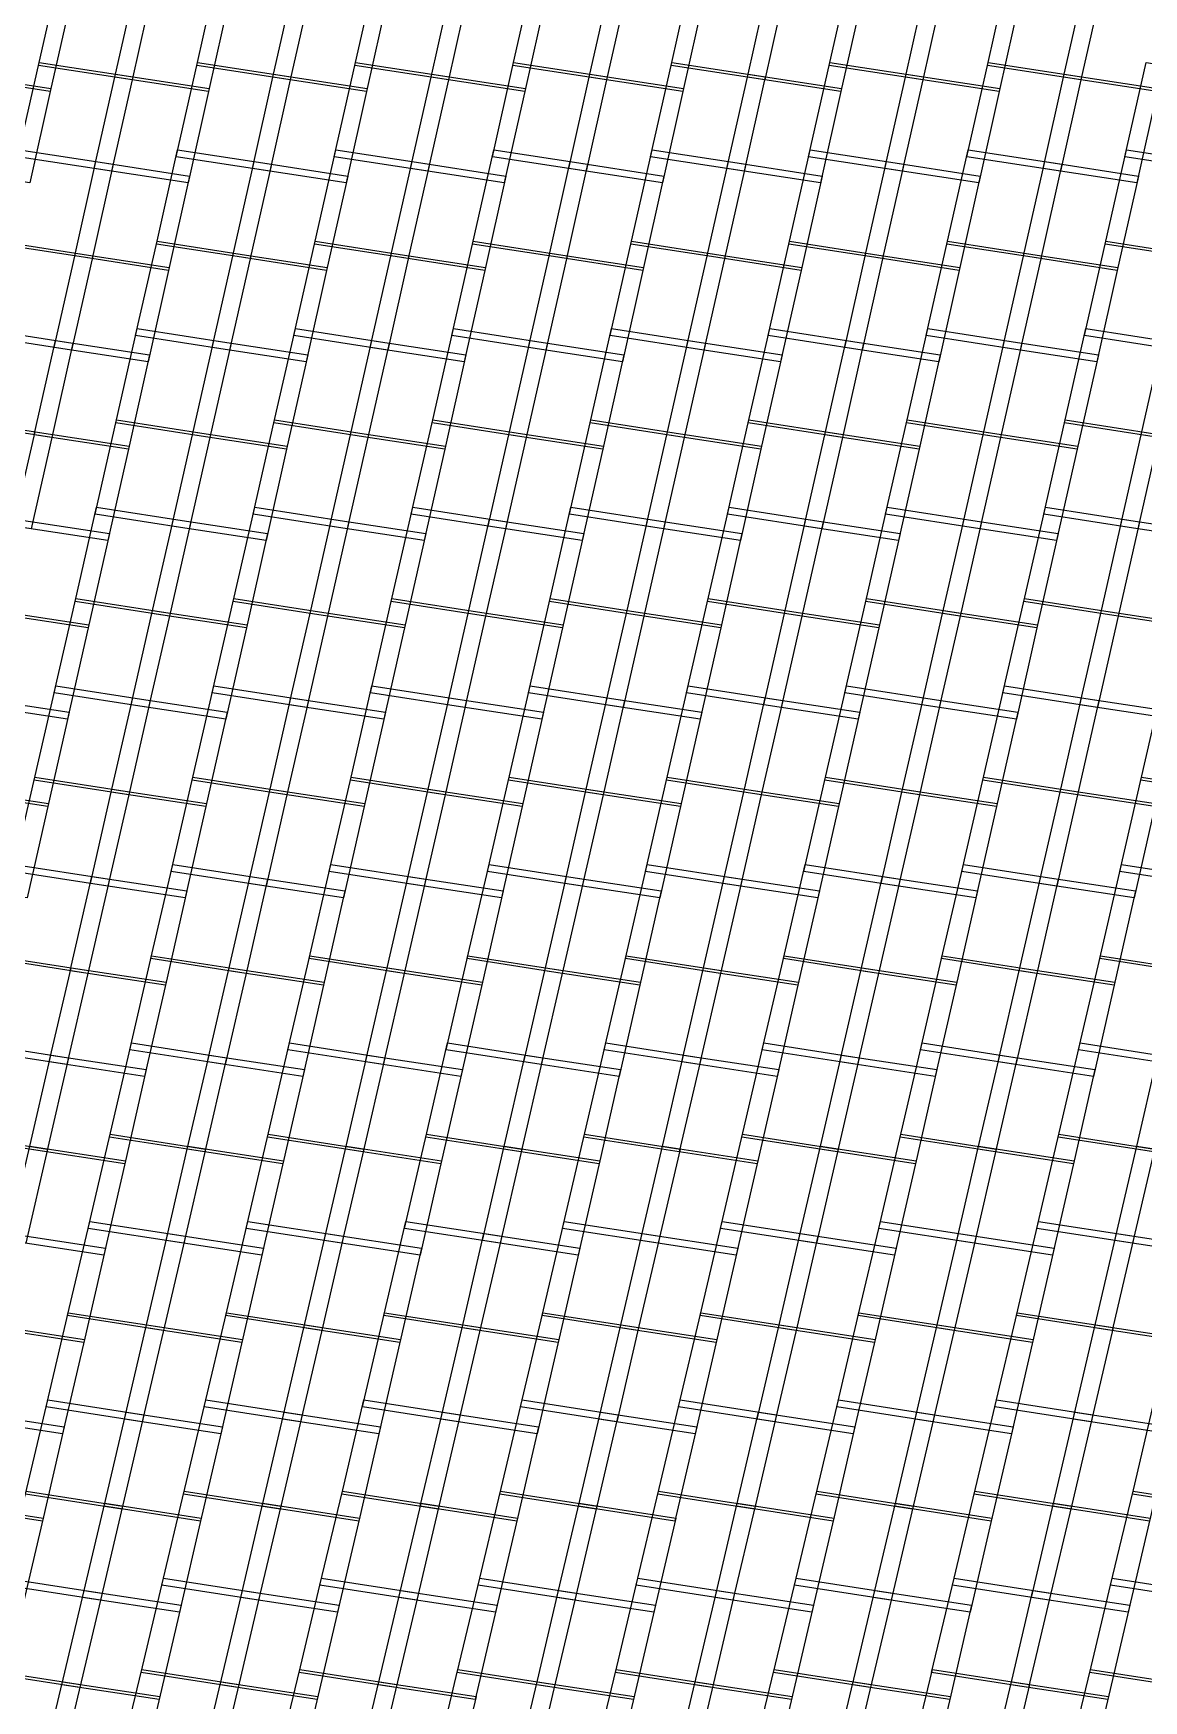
# Model space of a CAD drawing. Header units: metres. Extents: x -83.3 to -29.5, y -56.4 to 14.4.
# Drawn here: x -67.53 to -60.12, y -16.82 to -5.68 of the extents above; entities that cross this region are included whole.
import ezdxf

# ---------------------------------------------------------------- set-up
doc = ezdxf.new("R2010")
doc.units = ezdxf.units.M

msp = doc.modelspace()

# ---------------------------------------------------------------- linework, layer by layer
at = {"layer": 'Layer__irs_1c_south_america_shp'}
for points in [[(-67.90103, -5.34189), (-67.27676, -5.43769), (-67.41736, -6.06788), (-68.0423, -5.97201), (-67.90103, -5.34189)], [(-67.35406, -5.26332), (-66.72995, -5.35965), (-66.87106, -5.98979), (-67.49582, -5.89333), (-67.35406, -5.26332)], [(-66.84531, -5.34189), (-66.22104, -5.43769), (-66.36163, -6.06788), (-66.98657, -5.97201), (-66.84531, -5.34189)], [(-66.29834, -5.26332), (-65.67422, -5.35965), (-65.81534, -5.98979), (-66.44009, -5.89333), (-66.29834, -5.26332)], [(-65.78958, -5.34189), (-65.16531, -5.43769), (-65.30591, -6.06788), (-65.93085, -5.97201), (-65.78958, -5.34189)], [(-65.24265, -5.26332), (-64.61853, -5.35965), (-64.75964, -5.98979), (-65.3844, -5.89333), (-65.24265, -5.26332)], [(-64.73389, -5.34189), (-64.10962, -5.43769), (-64.25021, -6.06788), (-64.87515, -5.97201), (-64.73389, -5.34189)], [(-64.18692, -5.26332), (-63.56281, -5.35965), (-63.70392, -5.98979), (-64.32867, -5.89333), (-64.18692, -5.26332)], [(-63.67816, -5.34189), (-63.05389, -5.43769), (-63.19449, -6.06788), (-63.81943, -5.97201), (-63.67816, -5.34189)], [(-63.1312, -5.26332), (-62.50708, -5.35965), (-62.64819, -5.98979), (-63.27295, -5.89333), (-63.1312, -5.26332)], [(-62.62244, -5.34189), (-61.99817, -5.43769), (-62.13876, -6.06788), (-62.7637, -5.97201), (-62.62244, -5.34189)], [(-62.07547, -5.26332), (-61.45135, -5.35965), (-61.59247, -5.98979), (-62.21722, -5.89333), (-62.07547, -5.26332)], [(-61.56671, -5.34189), (-60.94244, -5.43769), (-61.08304, -6.06788), (-61.70798, -5.97201), (-61.56671, -5.34189)], [(-61.01974, -5.26332), (-60.39563, -5.35965), (-60.53674, -5.98979), (-61.1615, -5.89333), (-61.01974, -5.26332)], [(-60.51099, -5.34189), (-59.88672, -5.43769), (-60.02731, -6.06788), (-60.65225, -5.97201), (-60.51099, -5.34189)], [(-67.49136, -5.87348), (-66.86664, -5.96993), (-67.008, -6.60005), (-67.63345, -6.50346), (-67.49136, -5.87348)], [(-66.43564, -5.87348), (-65.81091, -5.96993), (-65.95227, -6.60005), (-66.57773, -6.50346), (-66.43564, -5.87348)], [(-65.37994, -5.87348), (-64.75522, -5.96993), (-64.89658, -6.60005), (-65.52203, -6.50346), (-65.37994, -5.87348)], [(-64.32422, -5.87348), (-63.69949, -5.96993), (-63.84085, -6.60005), (-64.46631, -6.50346), (-64.32422, -5.87348)], [(-63.26849, -5.87348), (-62.64377, -5.96993), (-62.78513, -6.60005), (-63.41058, -6.50346), (-63.26849, -5.87348)], [(-62.21277, -5.87348), (-61.58804, -5.96993), (-61.7294, -6.60005), (-62.35486, -6.50346), (-62.21277, -5.87348)], [(-61.15704, -5.87348), (-60.53232, -5.96993), (-60.67368, -6.60005), (-61.29913, -6.50346), (-61.15704, -5.87348)], [(-60.10135, -5.87348), (-59.47662, -5.96993), (-59.61798, -6.60005), (-60.24344, -6.50346), (-60.10135, -5.87348)], [(-68.03784, -5.95215), (-67.4129, -6.04803), (-67.55368, -6.67821), (-68.17932, -6.58226), (-68.03784, -5.95215)], [(-66.98212, -5.95215), (-66.35718, -6.04803), (-66.49796, -6.67821), (-67.1236, -6.58226), (-66.98212, -5.95215)], [(-65.92639, -5.95215), (-65.30145, -6.04803), (-65.44223, -6.67821), (-66.06787, -6.58226), (-65.92639, -5.95215)], [(-64.8707, -5.95215), (-64.24576, -6.04803), (-64.38654, -6.67821), (-65.01218, -6.58226), (-64.8707, -5.95215)], [(-63.81497, -5.95215), (-63.19003, -6.04803), (-63.33081, -6.67821), (-63.95645, -6.58226), (-63.81497, -5.95215)], [(-62.75925, -5.95215), (-62.13431, -6.04803), (-62.27509, -6.67821), (-62.90073, -6.58226), (-62.75925, -5.95215)], [(-61.70352, -5.95215), (-61.07858, -6.04803), (-61.21936, -6.67821), (-61.845, -6.58226), (-61.70352, -5.95215)], [(-60.6478, -5.95215), (-60.02286, -6.04803), (-60.16364, -6.67821), (-60.78928, -6.58226), (-60.6478, -5.95215)], [(-67.62296, -6.45706), (-66.99756, -6.55363), (-67.13913, -7.18373), (-67.76532, -7.087), (-67.62296, -6.45706)], [(-66.56723, -6.45706), (-65.94183, -6.55363), (-66.0834, -7.18373), (-66.70959, -7.087), (-66.56723, -6.45706)], [(-65.51154, -6.45706), (-64.88614, -6.55363), (-65.02771, -7.18373), (-65.6539, -7.087), (-65.51154, -6.45706)], [(-64.45581, -6.45706), (-63.83041, -6.55363), (-63.97198, -7.18373), (-64.59817, -7.087), (-64.45581, -6.45706)], [(-63.40009, -6.45706), (-62.77469, -6.55363), (-62.91626, -7.18373), (-63.54245, -7.087), (-63.40009, -6.45706)], [(-62.34436, -6.45706), (-61.71896, -6.55363), (-61.86053, -7.18373), (-62.48672, -7.087), (-62.34436, -6.45706)], [(-61.28864, -6.45706), (-60.66324, -6.55363), (-60.80481, -7.18373), (-61.431, -7.087), (-61.28864, -6.45706)], [(-60.23294, -6.45706), (-59.60754, -6.55363), (-59.74911, -7.18373), (-60.37531, -7.087), (-60.23294, -6.45706)], [(-67.11316, -6.53584), (-66.48755, -6.6318), (-66.62848, -7.26195), (-67.25488, -7.16592), (-67.11316, -6.53584)], [(-66.05743, -6.53584), (-65.43182, -6.6318), (-65.57275, -7.26195), (-66.19916, -7.16592), (-66.05743, -6.53584)], [(-65.00174, -6.53584), (-64.37613, -6.6318), (-64.51706, -7.26195), (-65.14346, -7.16592), (-65.00174, -6.53584)], [(-63.94601, -6.53584), (-63.3204, -6.6318), (-63.46133, -7.26195), (-64.08774, -7.16592), (-63.94601, -6.53584)], [(-62.89029, -6.53584), (-62.26468, -6.6318), (-62.40561, -7.26195), (-63.03201, -7.16592), (-62.89029, -6.53584)], [(-61.83456, -6.53584), (-61.20895, -6.6318), (-61.34988, -7.26195), (-61.97629, -7.16592), (-61.83456, -6.53584)], [(-60.77884, -6.53584), (-60.15323, -6.6318), (-60.29416, -7.26195), (-60.92056, -7.16592), (-60.77884, -6.53584)], [(-67.76083, -7.06714), (-67.13467, -7.16387), (-67.27646, -7.7939), (-67.90347, -7.69701), (-67.76083, -7.06714)], [(-66.70511, -7.06714), (-66.07895, -7.16387), (-66.22073, -7.7939), (-66.84775, -7.69701), (-66.70511, -7.06714)], [(-65.64941, -7.06714), (-65.02325, -7.16387), (-65.16504, -7.7939), (-65.79205, -7.69701), (-65.64941, -7.06714)], [(-64.59369, -7.06714), (-63.96753, -7.16387), (-64.10931, -7.7939), (-64.73633, -7.69701), (-64.59369, -7.06714)], [(-63.53796, -7.06714), (-62.9118, -7.16387), (-63.05359, -7.7939), (-63.6806, -7.69701), (-63.53796, -7.06714)], [(-62.48224, -7.06714), (-61.85608, -7.16387), (-61.99786, -7.7939), (-62.62488, -7.69701), (-62.48224, -7.06714)], [(-61.42651, -7.06714), (-60.80035, -7.16387), (-60.94214, -7.7939), (-61.56915, -7.69701), (-61.42651, -7.06714)], [(-60.37082, -7.06714), (-59.74466, -7.16387), (-59.88644, -7.7939), (-60.51346, -7.69701), (-60.37082, -7.06714)], [(-67.2504, -7.14606), (-66.62402, -7.24209), (-66.76511, -7.8722), (-67.39236, -7.77606), (-67.2504, -7.14606)], [(-66.19467, -7.14606), (-65.5683, -7.24209), (-65.70938, -7.8722), (-66.33664, -7.77606), (-66.19467, -7.14606)], [(-65.13898, -7.14606), (-64.5126, -7.24209), (-64.65369, -7.8722), (-65.28094, -7.77606), (-65.13898, -7.14606)], [(-64.08325, -7.14606), (-63.45688, -7.24209), (-63.59796, -7.8722), (-64.22522, -7.77606), (-64.08325, -7.14606)], [(-63.02753, -7.14606), (-62.40115, -7.24209), (-62.54224, -7.8722), (-63.16949, -7.77606), (-63.02753, -7.14606)], [(-61.9718, -7.14606), (-61.34543, -7.24209), (-61.48651, -7.8722), (-62.11377, -7.77606), (-61.9718, -7.14606)], [(-60.91608, -7.14606), (-60.2897, -7.24209), (-60.43079, -7.8722), (-61.05804, -7.77606), (-60.91608, -7.14606)], [(-67.89297, -7.65062), (-67.26602, -7.74749), (-67.40808, -8.3775), (-68.03598, -8.28044), (-67.89297, -7.65062)], [(-66.83725, -7.65062), (-66.2103, -7.74749), (-66.35236, -8.3775), (-66.98026, -8.28044), (-66.83725, -7.65062)], [(-65.78156, -7.65062), (-65.1546, -7.74749), (-65.29666, -8.3775), (-65.92456, -8.28044), (-65.78156, -7.65062)], [(-64.72583, -7.65062), (-64.09888, -7.74749), (-64.24094, -8.3775), (-64.86884, -8.28044), (-64.72583, -7.65062)], [(-63.6701, -7.65062), (-63.04315, -7.74749), (-63.18521, -8.3775), (-63.81311, -8.28044), (-63.6701, -7.65062)], [(-62.61438, -7.65062), (-61.98743, -7.74749), (-62.12949, -8.3775), (-62.75739, -8.28044), (-62.61438, -7.65062)], [(-61.55865, -7.65062), (-60.9317, -7.74749), (-61.07376, -8.3775), (-61.70166, -8.28044), (-61.55865, -7.65062)], [(-60.50296, -7.65062), (-59.87601, -7.74749), (-60.01807, -8.3775), (-60.64597, -8.28044), (-60.50296, -7.65062)], [(-67.38193, -7.72965), (-66.75473, -7.82579), (-66.896, -8.45588), (-67.52417, -8.35963), (-67.38193, -7.72965)], [(-66.3262, -7.72965), (-65.69901, -7.82579), (-65.84027, -8.45588), (-66.46844, -8.35963), (-66.3262, -7.72965)], [(-65.27051, -7.72965), (-64.64331, -7.82579), (-64.78458, -8.45588), (-65.41275, -8.35963), (-65.27051, -7.72965)], [(-64.21478, -7.72965), (-63.58759, -7.82579), (-63.72885, -8.45588), (-64.35703, -8.35963), (-64.21478, -7.72965)], [(-63.15906, -7.72965), (-62.53186, -7.82579), (-62.67313, -8.45588), (-63.3013, -8.35963), (-63.15906, -7.72965)], [(-62.10333, -7.72965), (-61.47614, -7.82579), (-61.6174, -8.45588), (-62.24557, -8.35963), (-62.10333, -7.72965)], [(-61.04761, -7.72965), (-60.42041, -7.82579), (-60.56168, -8.45588), (-61.18985, -8.35963), (-61.04761, -7.72965)], [(-59.99191, -7.72965), (-59.36472, -7.82579), (-59.50598, -8.45588), (-60.13416, -8.35963), (-59.99191, -7.72965)], [(-68.03146, -8.2606), (-67.40359, -8.35764), (-67.54596, -8.98758), (-68.17484, -8.89036), (-68.03146, -8.2606)], [(-67.51965, -8.33978), (-66.89154, -8.43603), (-67.03308, -9.06607), (-67.66223, -8.96969), (-67.51965, -8.33978)], [(-66.97574, -8.2606), (-66.34787, -8.35764), (-66.49023, -8.98758), (-67.11911, -8.89036), (-66.97574, -8.2606)], [(-66.46393, -8.33978), (-65.83582, -8.43603), (-65.97736, -9.06607), (-66.60651, -8.96969), (-66.46393, -8.33978)], [(-65.92004, -8.2606), (-65.29218, -8.35764), (-65.43454, -8.98758), (-66.06342, -8.89036), (-65.92004, -8.2606)], [(-65.40823, -8.33978), (-64.78012, -8.43603), (-64.92166, -9.06607), (-65.55081, -8.96969), (-65.40823, -8.33978)], [(-64.86432, -8.2606), (-64.23645, -8.35764), (-64.37881, -8.98758), (-65.00769, -8.89036), (-64.86432, -8.2606)], [(-64.35251, -8.33978), (-63.7244, -8.43603), (-63.86594, -9.06607), (-64.49509, -8.96969), (-64.35251, -8.33978)], [(-63.80859, -8.2606), (-63.18073, -8.35764), (-63.32309, -8.98758), (-63.95197, -8.89036), (-63.80859, -8.2606)], [(-63.29678, -8.33978), (-62.66867, -8.43603), (-62.81021, -9.06607), (-63.43936, -8.96969), (-63.29678, -8.33978)], [(-62.75287, -8.2606), (-62.125, -8.35764), (-62.26736, -8.98758), (-62.89624, -8.89036), (-62.75287, -8.2606)], [(-62.24106, -8.33978), (-61.61295, -8.43603), (-61.75449, -9.06607), (-62.38364, -8.96969), (-62.24106, -8.33978)], [(-61.69714, -8.2606), (-61.06927, -8.35764), (-61.21164, -8.98758), (-61.84052, -8.89036), (-61.69714, -8.2606)], [(-61.18533, -8.33978), (-60.55722, -8.43603), (-60.69876, -9.06607), (-61.32791, -8.96969), (-61.18533, -8.33978)], [(-60.64145, -8.2606), (-60.01358, -8.35764), (-60.15594, -8.98758), (-60.78482, -8.89036), (-60.64145, -8.2606)], [(-60.12964, -8.33978), (-59.50153, -8.43603), (-59.64307, -9.06607), (-60.27222, -8.96969), (-60.12964, -8.33978)], [(-67.10852, -8.84396), (-66.47974, -8.94118), (-66.62241, -9.57109), (-67.25229, -9.47367), (-67.10852, -8.84396)], [(-66.05283, -8.84396), (-65.42404, -8.94118), (-65.56671, -9.57109), (-66.19659, -9.47367), (-66.05283, -8.84396)], [(-64.9971, -8.84396), (-64.36832, -8.94118), (-64.51099, -9.57109), (-65.14087, -9.47367), (-64.9971, -8.84396)], [(-63.94138, -8.84396), (-63.31259, -8.94118), (-63.45526, -9.57109), (-64.08514, -9.47367), (-63.94138, -8.84396)], [(-62.88565, -8.84396), (-62.25687, -8.94118), (-62.39954, -9.57109), (-63.02942, -9.47367), (-62.88565, -8.84396)], [(-61.82993, -8.84396), (-61.20114, -8.94118), (-61.34381, -9.57109), (-61.97369, -9.47367), (-61.82993, -8.84396)], [(-60.77423, -8.84396), (-60.14545, -8.94118), (-60.28812, -9.57109), (-60.918, -9.47367), (-60.77423, -8.84396)], [(-67.6517, -8.92329), (-67.02264, -9.01965), (-67.16443, -9.64966), (-67.79459, -9.55317), (-67.6517, -8.92329)], [(-66.59598, -8.92329), (-65.96692, -9.01965), (-66.1087, -9.64966), (-66.73886, -9.55317), (-66.59598, -8.92329)], [(-65.54028, -8.92329), (-64.91122, -9.01965), (-65.05301, -9.64966), (-65.68317, -9.55317), (-65.54028, -8.92329)], [(-64.48456, -8.92329), (-63.8555, -9.01965), (-63.99728, -9.64966), (-64.62744, -9.55317), (-64.48456, -8.92329)], [(-63.42883, -8.92329), (-62.79977, -9.01965), (-62.94156, -9.64966), (-63.57172, -9.55317), (-63.42883, -8.92329)], [(-62.37311, -8.92329), (-61.74405, -9.01965), (-61.88583, -9.64966), (-62.51599, -9.55317), (-62.37311, -8.92329)], [(-61.31738, -8.92329), (-60.68832, -9.01965), (-60.83011, -9.64966), (-61.46027, -9.55317), (-61.31738, -8.92329)], [(-60.26169, -8.92329), (-59.63263, -9.01965), (-59.77441, -9.64966), (-60.40457, -9.55317), (-60.26169, -8.92329)], [(-67.24774, -9.45383), (-66.61792, -9.55124), (-66.76093, -10.18108), (-67.39191, -10.08346), (-67.24774, -9.45383)], [(-66.19205, -9.45383), (-65.56223, -9.55124), (-65.70523, -10.18108), (-66.33621, -10.08346), (-66.19205, -9.45383)], [(-65.13632, -9.45383), (-64.5065, -9.55124), (-64.64951, -10.18108), (-65.28049, -10.08346), (-65.13632, -9.45383)], [(-64.0806, -9.45383), (-63.45078, -9.55124), (-63.59378, -10.18108), (-64.22476, -10.08346), (-64.0806, -9.45383)], [(-63.02487, -9.45383), (-62.39505, -9.55124), (-62.53806, -10.18108), (-63.16904, -10.08346), (-63.02487, -9.45383)], [(-61.96915, -9.45383), (-61.33932, -9.55124), (-61.48233, -10.18108), (-62.11331, -10.08346), (-61.96915, -9.45383)], [(-60.91345, -9.45383), (-60.28363, -9.55124), (-60.42664, -10.18108), (-61.05762, -10.08346), (-60.91345, -9.45383)], [(-67.79007, -9.53332), (-67.15997, -9.62981), (-67.302, -10.25976), (-67.93329, -10.16313), (-67.79007, -9.53332)], [(-66.73434, -9.53332), (-66.10425, -9.62981), (-66.24628, -10.25976), (-66.87756, -10.16313), (-66.73434, -9.53332)], [(-65.67865, -9.53332), (-65.04855, -9.62981), (-65.19058, -10.25976), (-65.82187, -10.16313), (-65.67865, -9.53332)], [(-64.62292, -9.53332), (-63.99283, -9.62981), (-64.13486, -10.25976), (-64.76614, -10.16313), (-64.62292, -9.53332)], [(-63.5672, -9.53332), (-62.9371, -9.62981), (-63.07913, -10.25976), (-63.71042, -10.16313), (-63.5672, -9.53332)], [(-62.51147, -9.53332), (-61.88138, -9.62981), (-62.02341, -10.25976), (-62.65469, -10.16313), (-62.51147, -9.53332)], [(-61.45575, -9.53332), (-60.82565, -9.62981), (-60.96768, -10.25976), (-61.59897, -10.16313), (-61.45575, -9.53332)], [(-60.40005, -9.53332), (-59.76996, -9.62981), (-59.91199, -10.25976), (-60.54327, -10.16313), (-60.40005, -9.53332)], [(-67.92276, -10.11674), (-67.29153, -10.21336), (-67.43387, -10.84327), (-68.06631, -10.7465), (-67.92276, -10.11674)], [(-67.38129, -10.03709), (-66.7504, -10.13469), (-66.89374, -10.76448), (-67.52585, -10.66665), (-67.38129, -10.03709)], [(-66.86703, -10.11674), (-66.23581, -10.21336), (-66.37814, -10.84327), (-67.01059, -10.7465), (-66.86703, -10.11674)], [(-66.32559, -10.03709), (-65.6947, -10.13469), (-65.83804, -10.76448), (-66.47015, -10.66665), (-66.32559, -10.03709)], [(-65.81134, -10.11674), (-65.18011, -10.21336), (-65.32245, -10.84327), (-65.95489, -10.7465), (-65.81134, -10.11674)], [(-65.26987, -10.03709), (-64.63898, -10.13469), (-64.78232, -10.76448), (-65.41443, -10.66665), (-65.26987, -10.03709)], [(-64.75562, -10.11674), (-64.12439, -10.21336), (-64.26672, -10.84327), (-64.89917, -10.7465), (-64.75562, -10.11674)], [(-64.21414, -10.03709), (-63.58325, -10.13469), (-63.72659, -10.76448), (-64.3587, -10.66665), (-64.21414, -10.03709)], [(-63.69989, -10.11674), (-63.06866, -10.21336), (-63.211, -10.84327), (-63.84344, -10.7465), (-63.69989, -10.11674)], [(-63.15842, -10.03709), (-62.52753, -10.13469), (-62.67087, -10.76448), (-63.30298, -10.66665), (-63.15842, -10.03709)], [(-62.64416, -10.11674), (-62.01294, -10.21336), (-62.15527, -10.84327), (-62.78772, -10.7465), (-62.64416, -10.11674)], [(-62.10269, -10.03709), (-61.4718, -10.13469), (-61.61514, -10.76448), (-62.24725, -10.66665), (-62.10269, -10.03709)], [(-61.58844, -10.11674), (-60.95721, -10.21336), (-61.09955, -10.84327), (-61.73199, -10.7465), (-61.58844, -10.11674)], [(-61.047, -10.03709), (-60.41611, -10.13469), (-60.55945, -10.76448), (-61.19156, -10.66665), (-61.047, -10.03709)], [(-60.53275, -10.11674), (-59.90152, -10.21336), (-60.04385, -10.84327), (-60.6763, -10.7465), (-60.53275, -10.11674)], [(-59.99127, -10.03709), (-59.36038, -10.13469), (-59.50372, -10.76448), (-60.13583, -10.66665), (-59.99127, -10.03709)], [(-67.52127, -10.64682), (-66.88919, -10.74463), (-67.03296, -11.37435), (-67.66635, -11.27631), (-67.52127, -10.64682)], [(-66.46558, -10.64682), (-65.8335, -10.74463), (-65.97726, -11.37435), (-66.61066, -11.27631), (-66.46558, -10.64682)], [(-65.40985, -10.64682), (-64.77777, -10.74463), (-64.92154, -11.37435), (-65.55493, -11.27631), (-65.40985, -10.64682)], [(-64.35413, -10.64682), (-63.72205, -10.74463), (-63.86581, -11.37435), (-64.49921, -11.27631), (-64.35413, -10.64682)], [(-63.2984, -10.64682), (-62.66632, -10.74463), (-62.81009, -11.37435), (-63.44348, -11.27631), (-63.2984, -10.64682)], [(-62.24268, -10.64682), (-61.6106, -10.74463), (-61.75436, -11.37435), (-62.38776, -11.27631), (-62.24268, -10.64682)], [(-61.18698, -10.64682), (-60.5549, -10.74463), (-60.69867, -11.37435), (-61.33206, -11.27631), (-61.18698, -10.64682)], [(-60.13126, -10.64682), (-59.49918, -10.74463), (-59.64294, -11.37435), (-60.27634, -11.27631), (-60.13126, -10.64682)], [(-68.0618, -10.72665), (-67.42938, -10.82343), (-67.57208, -11.45328), (-68.20578, -11.35633), (-68.0618, -10.72665)], [(-67.00607, -10.72665), (-66.37366, -10.82343), (-66.51636, -11.45328), (-67.15005, -11.35633), (-67.00607, -10.72665)], [(-65.95038, -10.72665), (-65.31796, -10.82343), (-65.46066, -11.45328), (-66.09436, -11.35633), (-65.95038, -10.72665)], [(-64.89465, -10.72665), (-64.26224, -10.82343), (-64.40494, -11.45328), (-65.03864, -11.35633), (-64.89465, -10.72665)], [(-63.83893, -10.72665), (-63.20651, -10.82343), (-63.34921, -11.45328), (-63.98291, -11.35633), (-63.83893, -10.72665)], [(-62.7832, -10.72665), (-62.15079, -10.82343), (-62.29349, -11.45328), (-62.92719, -11.35633), (-62.7832, -10.72665)], [(-61.72748, -10.72665), (-61.09506, -10.82343), (-61.23776, -11.45328), (-61.87146, -11.35633), (-61.72748, -10.72665)], [(-60.67178, -10.72665), (-60.03937, -10.82343), (-60.18207, -11.45328), (-60.81577, -11.35633), (-60.67178, -10.72665)], [(-67.65564, -11.22996), (-67.02237, -11.32799), (-67.1665, -11.95765), (-67.80118, -11.85937), (-67.65564, -11.22996)], [(-66.59995, -11.22996), (-65.96667, -11.32799), (-66.11081, -11.95765), (-66.74548, -11.85937), (-66.59995, -11.22996)], [(-65.54422, -11.22996), (-64.91095, -11.32799), (-65.05508, -11.95765), (-65.68976, -11.85937), (-65.54422, -11.22996)], [(-64.48849, -11.22996), (-63.85522, -11.32799), (-63.99936, -11.95765), (-64.63403, -11.85937), (-64.48849, -11.22996)], [(-63.43277, -11.22996), (-62.7995, -11.32799), (-62.94363, -11.95765), (-63.57831, -11.85937), (-63.43277, -11.22996)], [(-62.37704, -11.22996), (-61.74377, -11.32799), (-61.88791, -11.95765), (-62.52258, -11.85937), (-62.37704, -11.22996)], [(-61.32135, -11.22996), (-60.68808, -11.32799), (-60.83221, -11.95765), (-61.46689, -11.85937), (-61.32135, -11.22996)], [(-60.26562, -11.22996), (-59.63235, -11.32799), (-59.77649, -11.95765), (-60.41116, -11.85937), (-60.26562, -11.22996)], [(-67.13943, -11.30997), (-66.50583, -11.40691), (-66.64883, -12.03671), (-67.28384, -11.9396), (-67.13943, -11.30997)], [(-66.08374, -11.30997), (-65.45013, -11.40691), (-65.59314, -12.03671), (-66.22815, -11.9396), (-66.08374, -11.30997)], [(-65.02802, -11.30997), (-64.39441, -11.40691), (-64.53741, -12.03671), (-65.17242, -11.9396), (-65.02802, -11.30997)], [(-63.97229, -11.30997), (-63.33868, -11.40691), (-63.48169, -12.03671), (-64.1167, -11.9396), (-63.97229, -11.30997)], [(-62.91656, -11.30997), (-62.28296, -11.40691), (-62.42596, -12.03671), (-63.06097, -11.9396), (-62.91656, -11.30997)], [(-61.86084, -11.30997), (-61.22723, -11.40691), (-61.37024, -12.03671), (-62.00525, -11.9396), (-61.86084, -11.30997)], [(-60.80515, -11.30997), (-60.17154, -11.40691), (-60.31454, -12.03671), (-60.94955, -11.9396), (-60.80515, -11.30997)], [(-67.79657, -11.83954), (-67.16199, -11.93781), (-67.30655, -12.56739), (-67.94257, -12.46887), (-67.79657, -11.83954)], [(-66.74088, -11.83954), (-66.10629, -11.93781), (-66.25085, -12.56739), (-66.88687, -12.46887), (-66.74088, -11.83954)], [(-65.68515, -11.83954), (-65.05057, -11.93781), (-65.19513, -12.56739), (-65.83115, -12.46887), (-65.68515, -11.83954)], [(-64.62942, -11.83954), (-63.99484, -11.93781), (-64.1394, -12.56739), (-64.77542, -12.46887), (-64.62942, -11.83954)], [(-63.5737, -11.83954), (-62.93912, -11.93781), (-63.08368, -12.56739), (-63.7197, -12.46887), (-63.5737, -11.83954)], [(-62.51797, -11.83954), (-61.88339, -11.93781), (-62.02795, -12.56739), (-62.66397, -12.46887), (-62.51797, -11.83954)], [(-61.46228, -11.83954), (-60.8277, -11.93781), (-60.97226, -12.56739), (-61.60828, -12.46887), (-61.46228, -11.83954)], [(-60.40656, -11.83954), (-59.77197, -11.93781), (-59.91653, -12.56739), (-60.55255, -12.46887), (-60.40656, -11.83954)], [(-67.2793, -11.91976), (-66.64432, -12.01686), (-66.78769, -12.64659), (-67.42413, -12.54929), (-67.2793, -11.91976)], [(-66.2236, -11.91976), (-65.58862, -12.01686), (-65.73199, -12.64659), (-66.36844, -12.54929), (-66.2236, -11.91976)], [(-65.16788, -11.91976), (-64.5329, -12.01686), (-64.67627, -12.64659), (-65.31271, -12.54929), (-65.16788, -11.91976)], [(-64.11215, -11.91976), (-63.47717, -12.01686), (-63.62054, -12.64659), (-64.25699, -12.54929), (-64.11215, -11.91976)], [(-63.05643, -11.91976), (-62.42145, -12.01686), (-62.56482, -12.64659), (-63.20126, -12.54929), (-63.05643, -11.91976)], [(-62.0007, -11.91976), (-61.36572, -12.01686), (-61.50909, -12.64659), (-62.14554, -12.54929), (-62.0007, -11.91976)], [(-60.94501, -11.91976), (-60.31003, -12.01686), (-60.4534, -12.64659), (-61.08984, -12.54929), (-60.94501, -11.91976)], [(-67.93182, -12.42253), (-67.29587, -12.52103), (-67.44089, -13.15055), (-68.07837, -13.05178), (-67.93182, -12.42253)], [(-66.87613, -12.42253), (-66.24017, -12.52103), (-66.38519, -13.15055), (-67.02267, -13.05178), (-66.87613, -12.42253)], [(-65.8204, -12.42253), (-65.18445, -12.52103), (-65.32947, -13.15055), (-65.96695, -13.05178), (-65.8204, -12.42253)], [(-64.76468, -12.42253), (-64.12872, -12.52103), (-64.27374, -13.15055), (-64.91122, -13.05178), (-64.76468, -12.42253)], [(-63.70895, -12.42253), (-63.073, -12.52103), (-63.21802, -13.15055), (-63.8555, -13.05178), (-63.70895, -12.42253)], [(-62.65323, -12.42253), (-62.01727, -12.52103), (-62.16229, -13.15055), (-62.79977, -13.05178), (-62.65323, -12.42253)], [(-61.59753, -12.42253), (-60.96158, -12.52103), (-61.1066, -13.15055), (-61.74408, -13.05178), (-61.59753, -12.42253)], [(-60.54181, -12.42253), (-59.90585, -12.52103), (-60.05087, -13.15055), (-60.68835, -13.05178), (-60.54181, -12.42253)], [(-67.41345, -12.50293), (-66.77713, -12.60023), (-66.92087, -13.22991), (-67.55875, -13.13241), (-67.41345, -12.50293)], [(-66.35776, -12.50293), (-65.72144, -12.60023), (-65.86517, -13.22991), (-66.50305, -13.13241), (-66.35776, -12.50293)], [(-65.30203, -12.50293), (-64.66571, -12.60023), (-64.80945, -13.22991), (-65.44733, -13.13241), (-65.30203, -12.50293)], [(-64.24631, -12.50293), (-63.60999, -12.60023), (-63.75372, -13.22991), (-64.3916, -13.13241), (-64.24631, -12.50293)], [(-63.19058, -12.50293), (-62.55426, -12.60023), (-62.698, -13.22991), (-63.33588, -13.13241), (-63.19058, -12.50293)], [(-62.13486, -12.50293), (-61.49854, -12.60023), (-61.64227, -13.22991), (-62.28015, -13.13241), (-62.13486, -12.50293)], [(-61.07916, -12.50293), (-60.44284, -12.60023), (-60.58658, -13.22991), (-61.22446, -13.13241), (-61.07916, -12.50293)], [(-60.02344, -12.50293), (-59.38712, -12.60023), (-59.53085, -13.22991), (-60.16873, -13.13241), (-60.02344, -12.50293)], [(-68.07373, -13.03195), (-67.43631, -13.13071), (-67.58182, -13.76015), (-68.22086, -13.66111), (-68.07373, -13.03195)], [(-67.55417, -13.11258), (-66.91635, -13.21006), (-67.06055, -13.83967), (-67.69998, -13.74196), (-67.55417, -13.11258)], [(-67.01804, -13.03195), (-66.38062, -13.13071), (-66.52612, -13.76015), (-67.16516, -13.66111), (-67.01804, -13.03195)], [(-66.49847, -13.11258), (-65.86066, -13.21006), (-66.00485, -13.83967), (-66.64429, -13.74196), (-66.49847, -13.11258)], [(-65.96231, -13.03195), (-65.32489, -13.13071), (-65.4704, -13.76015), (-66.10944, -13.66111), (-65.96231, -13.03195)], [(-65.44275, -13.11258), (-64.80493, -13.21006), (-64.94913, -13.83967), (-65.58856, -13.74196), (-65.44275, -13.11258)], [(-64.90659, -13.03195), (-64.26916, -13.13071), (-64.41467, -13.76015), (-65.05371, -13.66111), (-64.90659, -13.03195)], [(-64.38702, -13.11258), (-63.74921, -13.21006), (-63.8934, -13.83967), (-64.53284, -13.74196), (-64.38702, -13.11258)], [(-63.85086, -13.03195), (-63.21344, -13.13071), (-63.35895, -13.76015), (-63.99799, -13.66111), (-63.85086, -13.03195)], [(-63.3313, -13.11258), (-62.69348, -13.21006), (-62.83768, -13.83967), (-63.47711, -13.74196), (-63.3313, -13.11258)], [(-62.79514, -13.03195), (-62.15771, -13.13071), (-62.30322, -13.76015), (-62.94226, -13.66111), (-62.79514, -13.03195)], [(-62.27557, -13.11258), (-61.63776, -13.21006), (-61.78195, -13.83967), (-62.42139, -13.74196), (-62.27557, -13.11258)], [(-61.73944, -13.03195), (-61.10202, -13.13071), (-61.24753, -13.76015), (-61.88657, -13.66111), (-61.73944, -13.03195)], [(-61.21988, -13.11258), (-60.58206, -13.21006), (-60.72626, -13.83967), (-61.36569, -13.74196), (-61.21988, -13.11258)], [(-60.68372, -13.03195), (-60.0463, -13.13071), (-60.1918, -13.76015), (-60.83084, -13.66111), (-60.68372, -13.03195)], [(-60.16415, -13.11258), (-59.52634, -13.21006), (-59.67053, -13.83967), (-60.30997, -13.74196), (-60.16415, -13.11258)], [(-67.68921, -13.69562), (-67.04987, -13.79331), (-67.19452, -14.42284), (-67.83551, -14.32493), (-67.68921, -13.69562)], [(-67.15427, -13.61478), (-66.51538, -13.71379), (-66.66141, -14.34316), (-67.30197, -14.24385), (-67.15427, -13.61478)], [(-66.63351, -13.69562), (-65.99417, -13.79331), (-66.13882, -14.42284), (-66.77982, -14.32493), (-66.63351, -13.69562)], [(-66.09854, -13.61478), (-65.45966, -13.71379), (-65.60568, -14.34316), (-66.24625, -14.24385), (-66.09854, -13.61478)], [(-65.57779, -13.69562), (-64.93845, -13.79331), (-65.0831, -14.42284), (-65.72409, -14.32493), (-65.57779, -13.69562)], [(-65.04282, -13.61478), (-64.40393, -13.71379), (-64.54996, -14.34316), (-65.19052, -14.24385), (-65.04282, -13.61478)], [(-64.52206, -13.69562), (-63.88272, -13.79331), (-64.02737, -14.42284), (-64.66837, -14.32493), (-64.52206, -13.69562)], [(-63.98709, -13.61478), (-63.34821, -13.71379), (-63.49423, -14.34316), (-64.1348, -14.24385), (-63.98709, -13.61478)], [(-63.46634, -13.69562), (-62.827, -13.79331), (-62.97165, -14.42284), (-63.61264, -14.32493), (-63.46634, -13.69562)], [(-62.93137, -13.61478), (-62.29248, -13.71379), (-62.43851, -14.34316), (-63.07907, -14.24385), (-62.93137, -13.61478)], [(-62.41061, -13.69562), (-61.77127, -13.79331), (-61.91592, -14.42284), (-62.55692, -14.32493), (-62.41061, -13.69562)], [(-61.87567, -13.61478), (-61.23679, -13.71379), (-61.38281, -14.34316), (-62.02338, -14.24385), (-61.87567, -13.61478)], [(-61.35492, -13.69562), (-60.71558, -13.79331), (-60.86023, -14.42284), (-61.50122, -14.32493), (-61.35492, -13.69562)], [(-60.81995, -13.61478), (-60.18106, -13.71379), (-60.32709, -14.34316), (-60.96765, -14.24385), (-60.81995, -13.61478)], [(-60.29919, -13.69562), (-59.65985, -13.79331), (-59.8045, -14.42284), (-60.4455, -14.32493), (-60.29919, -13.69562)], [(-67.2973, -14.22402), (-66.6568, -14.32333), (-66.80331, -14.95261), (-67.44559, -14.853), (-67.2973, -14.22402)], [(-66.24158, -14.22402), (-65.60107, -14.32333), (-65.74759, -14.95261), (-66.38986, -14.853), (-66.24158, -14.22402)], [(-65.18585, -14.22402), (-64.54535, -14.32333), (-64.69186, -14.95261), (-65.33414, -14.853), (-65.18585, -14.22402)], [(-64.13013, -14.22402), (-63.48962, -14.32333), (-63.63614, -14.95261), (-64.27841, -14.853), (-64.13013, -14.22402)], [(-63.0744, -14.22402), (-62.4339, -14.32333), (-62.58041, -14.95261), (-63.22269, -14.853), (-63.0744, -14.22402)], [(-62.01871, -14.22402), (-61.3782, -14.32333), (-61.52472, -14.95261), (-62.16699, -14.853), (-62.01871, -14.22402)], [(-60.96298, -14.22402), (-60.32248, -14.32333), (-60.46899, -14.95261), (-61.11127, -14.853), (-60.96298, -14.22402)], [(-67.8309, -14.3051), (-67.18994, -14.403), (-67.33502, -15.03248), (-67.97775, -14.93433), (-67.8309, -14.3051)], [(-66.77521, -14.3051), (-66.13425, -14.403), (-66.27933, -15.03248), (-66.92206, -14.93433), (-66.77521, -14.3051)], [(-65.71948, -14.3051), (-65.07852, -14.403), (-65.2236, -15.03248), (-65.86633, -14.93433), (-65.71948, -14.3051)], [(-64.66376, -14.3051), (-64.0228, -14.403), (-64.16788, -15.03248), (-64.81061, -14.93433), (-64.66376, -14.3051)], [(-63.60803, -14.3051), (-62.96707, -14.403), (-63.11215, -15.03248), (-63.75488, -14.93433), (-63.60803, -14.3051)], [(-62.55231, -14.3051), (-61.91135, -14.403), (-62.05643, -15.03248), (-62.69916, -14.93433), (-62.55231, -14.3051)], [(-61.49661, -14.3051), (-60.85565, -14.403), (-61.00073, -15.03248), (-61.64346, -14.93433), (-61.49661, -14.3051)], [(-60.44089, -14.3051), (-59.79993, -14.403), (-59.94501, -15.03248), (-60.58774, -14.93433), (-60.44089, -14.3051)], [(-67.43466, -14.80668), (-66.79251, -14.90627), (-66.93958, -15.53546), (-67.58356, -15.43556), (-67.43466, -14.80668)], [(-66.37894, -14.80668), (-65.73679, -14.90627), (-65.88385, -15.53546), (-66.52783, -15.43556), (-66.37894, -14.80668)], [(-65.32321, -14.80668), (-64.68106, -14.90627), (-64.82812, -15.53546), (-65.47211, -15.43556), (-65.32321, -14.80668)], [(-64.26749, -14.80668), (-63.62534, -14.90627), (-63.7724, -15.53546), (-64.41638, -15.43556), (-64.26749, -14.80668)], [(-63.21176, -14.80668), (-62.56961, -14.90627), (-62.71667, -15.53546), (-63.36066, -15.43556), (-63.21176, -14.80668)], [(-62.15607, -14.80668), (-61.51392, -14.90627), (-61.66098, -15.53546), (-62.30496, -15.43556), (-62.15607, -14.80668)], [(-61.10034, -14.80668), (-60.45819, -14.90627), (-60.60526, -15.53546), (-61.24924, -15.43556), (-61.10034, -14.80668)], [(-60.04462, -14.80668), (-59.40247, -14.90627), (-59.54953, -15.53546), (-60.19351, -15.43556), (-60.04462, -14.80668)], [(-67.96695, -14.888), (-67.32431, -14.98612), (-67.46985, -15.61551), (-68.11435, -15.51714), (-67.96695, -14.888)], [(-66.91125, -14.888), (-66.26862, -14.98612), (-66.41415, -15.61551), (-67.05865, -15.51714), (-66.91125, -14.888)], [(-65.85553, -14.888), (-65.21289, -14.98612), (-65.35843, -15.61551), (-66.00293, -15.51714), (-65.85553, -14.888)], [(-64.7998, -14.888), (-64.15717, -14.98612), (-64.3027, -15.61551), (-64.9472, -15.51714), (-64.7998, -14.888)], [(-63.74408, -14.888), (-63.10144, -14.98612), (-63.24698, -15.61551), (-63.89148, -15.51714), (-63.74408, -14.888)], [(-62.68835, -14.888), (-62.04572, -14.98612), (-62.19125, -15.61551), (-62.83575, -15.51714), (-62.68835, -14.888)], [(-61.63266, -14.888), (-60.99002, -14.98612), (-61.13556, -15.61551), (-61.78006, -15.51714), (-61.63266, -14.888)], [(-60.57693, -14.888), (-59.9343, -14.98612), (-60.07983, -15.61551), (-60.72433, -15.51714), (-60.57693, -14.888)], [(-67.57886, -15.41574), (-66.93494, -15.51563), (-67.08261, -16.14475), (-67.72845, -16.04452), (-67.57886, -15.41574)], [(-66.52313, -15.41574), (-65.87921, -15.51563), (-66.02689, -16.14475), (-66.67273, -16.04452), (-66.52313, -15.41574)], [(-65.46741, -15.41574), (-64.82349, -15.51563), (-64.97116, -16.14475), (-65.617, -16.04452), (-65.46741, -15.41574)], [(-64.41168, -15.41574), (-63.76776, -15.51563), (-63.91544, -16.14475), (-64.56128, -16.04452), (-64.41168, -15.41574)], [(-63.35596, -15.41574), (-62.71204, -15.51563), (-62.85971, -16.14475), (-63.50555, -16.04452), (-63.35596, -15.41574)], [(-62.30026, -15.41574), (-61.65634, -15.51563), (-61.80402, -16.14475), (-62.44986, -16.04452), (-62.30026, -15.41574)], [(-61.24454, -15.41574), (-60.60062, -15.51563), (-60.74829, -16.14475), (-61.39413, -16.04452), (-61.24454, -15.41574)], [(-60.18881, -15.41574), (-59.54489, -15.51563), (-59.69257, -16.14475), (-60.33841, -16.04452), (-60.18881, -15.41574)], [(-68.10968, -15.49731), (-67.46527, -15.59568), (-67.61136, -16.225), (-68.25772, -16.12637), (-68.10968, -15.49731)], [(-67.05399, -15.49731), (-66.40958, -15.59568), (-66.55566, -16.225), (-67.20203, -16.12637), (-67.05399, -15.49731)], [(-65.99826, -15.49731), (-65.35385, -15.59568), (-65.49994, -16.225), (-66.1463, -16.12637), (-65.99826, -15.49731)], [(-64.94254, -15.49731), (-64.29813, -15.59568), (-64.44421, -16.225), (-65.09058, -16.12637), (-64.94254, -15.49731)], [(-63.88681, -15.49731), (-63.2424, -15.59568), (-63.38849, -16.225), (-64.03485, -16.12637), (-63.88681, -15.49731)], [(-62.83109, -15.49731), (-62.18668, -15.59568), (-62.33276, -16.225), (-62.97913, -16.12637), (-62.83109, -15.49731)], [(-61.77539, -15.49731), (-61.13098, -15.59568), (-61.27707, -16.225), (-61.92343, -16.12637), (-61.77539, -15.49731)], [(-60.71967, -15.49731), (-60.07526, -15.59568), (-60.22134, -16.225), (-60.86771, -16.12637), (-60.71967, -15.49731)], [(-67.71741, -15.99822), (-67.07172, -16.09841), (-67.22, -16.72742), (-67.86768, -16.62688), (-67.71741, -15.99822)], [(-66.66168, -15.99822), (-66.01599, -16.09841), (-66.16428, -16.72742), (-66.81195, -16.62688), (-66.66168, -15.99822)], [(-65.60596, -15.99822), (-64.96027, -16.09841), (-65.10855, -16.72742), (-65.75623, -16.62688), (-65.60596, -15.99822)], [(-64.55023, -15.99822), (-63.90454, -16.09841), (-64.05283, -16.72742), (-64.7005, -16.62688), (-64.55023, -15.99822)], [(-63.49451, -15.99822), (-62.84882, -16.09841), (-62.9971, -16.72742), (-63.64478, -16.62688), (-63.49451, -15.99822)], [(-62.43881, -15.99822), (-61.79312, -16.09841), (-61.94141, -16.72742), (-62.58908, -16.62688), (-62.43881, -15.99822)], [(-61.38309, -15.99822), (-60.7374, -16.09841), (-60.88568, -16.72742), (-61.53336, -16.62688), (-61.38309, -15.99822)], [(-60.32736, -15.99822), (-59.68167, -16.09841), (-59.82996, -16.72742), (-60.47763, -16.62688), (-60.32736, -15.99822)], [(-67.1911, -16.08004), (-66.54489, -16.17866), (-66.6915, -16.80788), (-67.33975, -16.70899), (-67.1911, -16.08004)], [(-66.13538, -16.08004), (-65.48917, -16.17866), (-65.63577, -16.80788), (-66.28403, -16.70899), (-66.13538, -16.08004)], [(-65.07965, -16.08004), (-64.43344, -16.17866), (-64.58005, -16.80788), (-65.2283, -16.70899), (-65.07965, -16.08004)], [(-64.02393, -16.08004), (-63.37772, -16.17866), (-63.52432, -16.80788), (-64.17258, -16.70899), (-64.02393, -16.08004)], [(-62.9682, -16.08004), (-62.32199, -16.17866), (-62.4686, -16.80788), (-63.11685, -16.70899), (-62.9682, -16.08004)], [(-61.91251, -16.08004), (-61.2663, -16.17866), (-61.4129, -16.80788), (-62.06116, -16.70899), (-61.91251, -16.08004)], [(-60.85678, -16.08004), (-60.21057, -16.17866), (-60.35718, -16.80788), (-61.00543, -16.70899), (-60.85678, -16.08004)], [(-67.86295, -16.60707), (-67.2153, -16.7076), (-67.3642, -17.33653), (-68.01392, -17.23564), (-67.86295, -16.60707)], [(-67.33505, -16.68918), (-66.68689, -16.78806), (-66.83405, -17.4172), (-67.48434, -17.31805), (-67.33505, -16.68918)], [(-66.80722, -16.60707), (-66.15958, -16.7076), (-66.30847, -17.33653), (-66.95819, -17.23564), (-66.80722, -16.60707)], [(-66.27933, -16.68918), (-65.63116, -16.78806), (-65.77832, -17.4172), (-66.42862, -17.31805), (-66.27933, -16.68918)], [(-65.7515, -16.60707), (-65.10385, -16.7076), (-65.25275, -17.33653), (-65.90247, -17.23564), (-65.7515, -16.60707)], [(-65.2236, -16.68918), (-64.57544, -16.78806), (-64.7226, -17.4172), (-65.37289, -17.31805), (-65.2236, -16.68918)], [(-64.69577, -16.60707), (-64.04813, -16.7076), (-64.19702, -17.33653), (-64.84674, -17.23564), (-64.69577, -16.60707)], [(-64.16788, -16.68918), (-63.51971, -16.78806), (-63.66687, -17.4172), (-64.31717, -17.31805), (-64.16788, -16.68918)], [(-63.64005, -16.60707), (-62.9924, -16.7076), (-63.1413, -17.33653), (-63.79102, -17.23564), (-63.64005, -16.60707)], [(-63.11215, -16.68918), (-62.46399, -16.78806), (-62.61114, -17.4172), (-63.26144, -17.31805), (-63.11215, -16.68918)], [(-62.58435, -16.60707), (-61.93671, -16.7076), (-62.0856, -17.33653), (-62.73532, -17.23564), (-62.58435, -16.60707)], [(-62.05646, -16.68918), (-61.40829, -16.78806), (-61.55545, -17.4172), (-62.20575, -17.31805), (-62.05646, -16.68918)], [(-61.52863, -16.60707), (-60.88098, -16.7076), (-61.02988, -17.33653), (-61.6796, -17.23564), (-61.52863, -16.60707)], [(-61.00073, -16.68918), (-60.35257, -16.78806), (-60.49973, -17.4172), (-61.15002, -17.31805), (-61.00073, -16.68918)], [(-60.4729, -16.60707), (-59.82526, -16.7076), (-59.97415, -17.33653), (-60.62387, -17.23564), (-60.4729, -16.60707)]]:
    msp.add_lwpolyline(points, dxfattribs=at)

doc.saveas('drawing.dxf')
